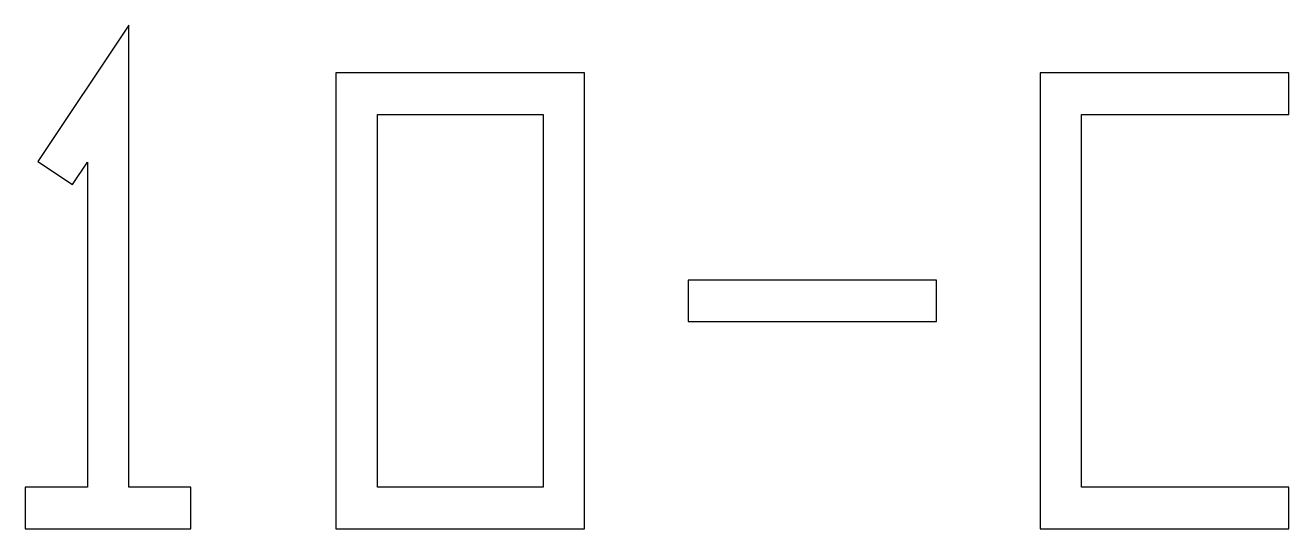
# Model space of a CAD drawing. Header units: millimetres. Extents: x -2.95 to 3.15, y -1.1 to 1.33.
import ezdxf

# ---------------------------------------------------------------- set-up
doc = ezdxf.new("R2010")
doc.units = ezdxf.units.MM
doc.layers.add('LASER_MARK', color=7, linetype='Continuous')

msp = doc.modelspace()

# ---------------------------------------------------------------- linework, layer by layer
at = {"layer": 'LASER_MARK'}
for points in [[(-2.15, -1.1), (-2.15, -0.9), (-2.45, -0.9), (-2.45, 1.3303), (-2.8887, 0.6723), (-2.7223, 0.5613), (-2.65, 0.6697), (-2.65, -0.9), (-2.95, -0.9), (-2.95, -1.1)], [(-1.45, 1.1), (-1.45, -1.1), (-0.25, -1.1), (-0.25, 1.1)], [(2.15, -0.9), (2.15, 0.9), (3.15, 0.9), (3.15, 1.1), (1.95, 1.1), (1.95, -1.1), (3.15, -1.1), (3.15, -0.9)], [(-0.45, -0.9), (-1.25, -0.9), (-1.25, 0.9), (-0.45, 0.9)], [(1.45, -0.1), (1.45, 0.1), (0.25, 0.1), (0.25, -0.1)]]:
    msp.add_lwpolyline(points, close=True, dxfattribs=at)

doc.saveas('drawing.dxf')
